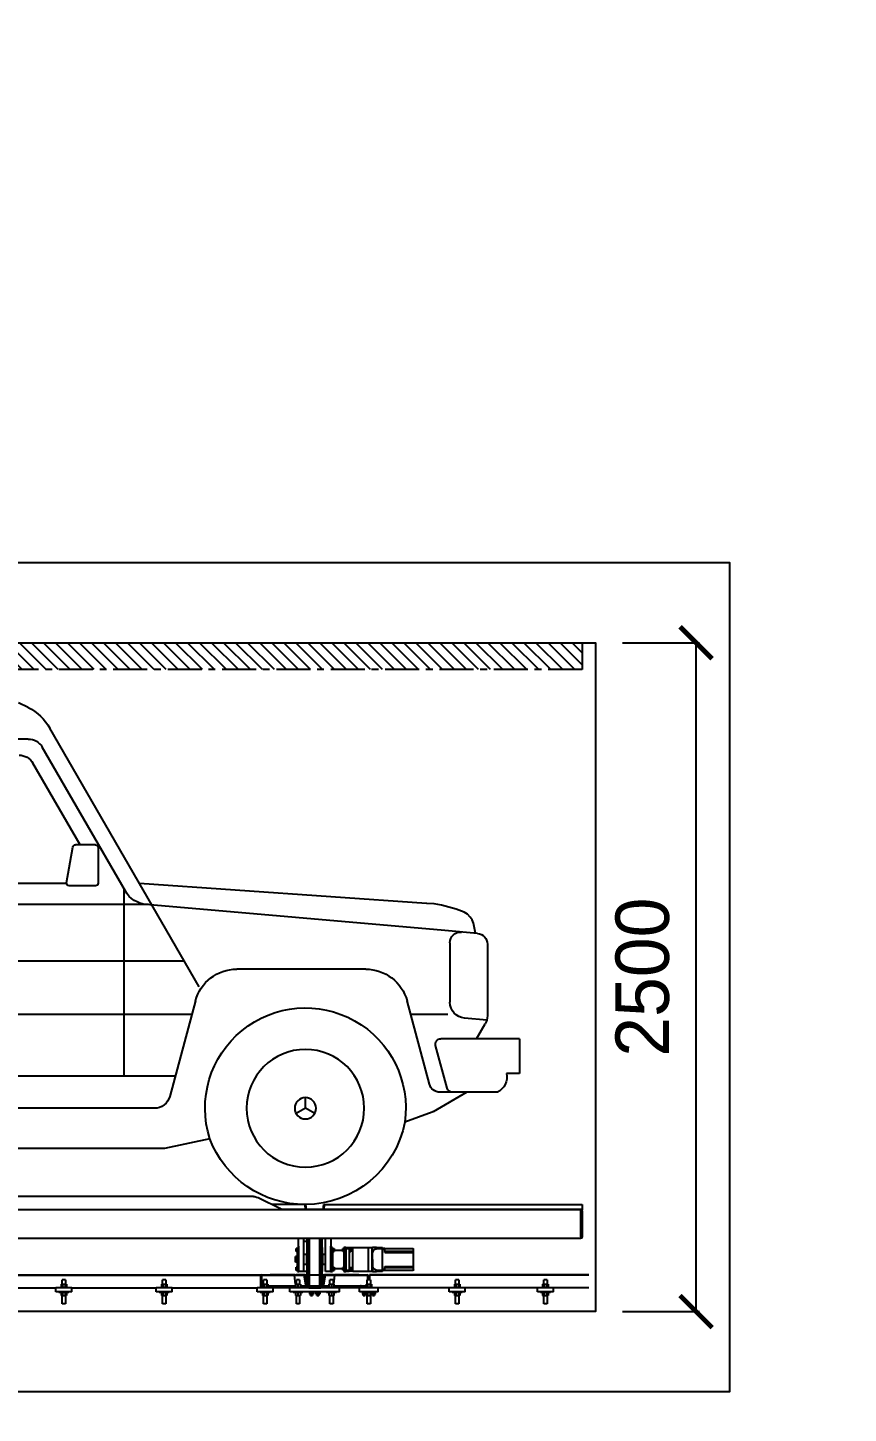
# Model space of a CAD drawing. Header units: metres. Extents: x 22161 to 254982, y -319656 to -11038.
# Drawn here: x 80158 to 80464, y -25743 to -25225 of the extents above; entities that cross this region are included whole.
import ezdxf

# ---------------------------------------------------------------- set-up
doc = ezdxf.new("R2010")
doc.units = ezdxf.units.M
doc.linetypes.add('CENTERX2', pattern=[20.32, 12.7, -2.54, 2.54, -2.54])
for name, color, linetype in [('j', 4, 'Continuous'), ('PMX25-CAR', 254, 'Continuous'), ('PMX25-HELPER', 8, 'CENTERX2')]:
    doc.layers.add(name, color=color, linetype=linetype)
for name, color, linetype, true_color in [('PMX25-LIFTS', 7, 'Continuous', 0xf64b32), ('PMX25-RAIL', 7, 'Continuous', 0xffcc5a), ('PMX25-SDP', 7, 'Continuous', 0x00b7c8)]:
    doc.layers.add(name, color=color, linetype=linetype, true_color=true_color)
doc.styles.add('ITALIC', font='italic.shx')
doc.dimstyles.new('Copy of parkolay', dxfattribs={"dimtxt": 20, "dimasz": 12, "dimexe": 1.25, "dimexo": 10, "dimgap": 10, "dimtad": 1, "dimdec": 0, "dimlfac": 10, "dimtxsty": 'Standard', "dimblk": 'ARCHTICK', "dimcen": 12, "dimclrd": 252, "dimclre": 252, "dimclrt": 42, "dimadec": 0, "dimazin": 0, "dimtfac": 1, "dimtdec": 0, "dimtmove": 0, "dimatfit": 3, "dimfxl": 1, "dimarcsym": 1})
doc.dimstyles.new('dim-a-100', dxfattribs={"dimtxt": 40, "dimasz": 1, "dimexe": 10, "dimexo": 0, "dimgap": 6, "dimtad": 0, "dimdec": 0, "dimrnd": 5, "dimzin": 0, "dimdsep": 46, "dimtxsty": 'ITALIC', "dimblk1": 'R', "dimblk2": 'R', "dimsah": 1, "dimcen": 0.01, "dimse1": 1, "dimse2": 1, "dimclrd": 1, "dimclrt": 3, "dimadec": 0, "dimazin": 0, "dimtfac": 1, "dimtdec": 0, "dimtix": 1, "dimtmove": 2, "dimatfit": 3, "dimldrblk": 'R', "dimfxl": 1, "dimtolj": 1, "dimtzin": 0, "dimarcsym": 0})

# ---------------------------------------------------------------- blocks, each defined once
blk = doc.blocks.new('R')
blk.add_line((0, 6), (0, -6))
blk.add_circle((0, 0), 2)
blk = doc.blocks.new('*D9490')
at = {"layer": 'Defpoints', "color": 0}
for p in [(22160.54, -11038.28), (254981.96, -319594.12), (254889.51, -319637.39)]:
    blk.add_point(p, dxfattribs=at)
at = {"layer": 'j', "color": 1, "lineweight": -2}
for p, q in [((254969.25, -319577.26), (254889.51, -319637.39)), ((254970.04, -319576.66), (254970.84, -319576.06)), ((254888.71, -319637.99), (254887.92, -319638.59))]:
    blk.add_line(p, q, dxfattribs=at)
for p, rotation in [((254969.25, -319577.26), 217.0216487905008), ((254889.51, -319637.39), 37.02164879050087)]:
    blk.add_blockref('R', p, dxfattribs=dict(at, rotation=rotation))
at = {"layer": 'j', "color": 3, "insert": (254929.38, -319607.33), "char_height": 40, "attachment_point": 5, "rotation": 217.0216, "style": 'ITALIC'}
blk.add_mtext('\\A1;100', dxfattribs=at)
blk = doc.blocks.new('CAR-SUV--SIDE-DECOR-PMX25')
at = {"layer": 'PMX25-CAR'}
for p, q in [((-47.89, 185.83), (-44.31, 187.54)), ((-111.79, 81.38), (-55.96, 178.08)), ((-84.23, 117.13), (-53.12, 171)), ((-47.93, 174), (161.16, 174)), ((-67.28, 134.48), (-49.66, 165)), ((-74.02, 133.48), (-74.02, 120.14)), ((-73.02, 134.48), (-65.59, 134.48)), ((-62.25, 120.32), (-64.6, 133.65)), ((-196.81, 112.5), (-89.5, 120)), ((-73.02, 119.14), (-63.24, 119.14)), ((-62.2, 120), (0.5, 120)), ((-83.58, 118.25), (-83.58, 48)), ((-212.05, 108.49), (-210.77, 109.27)), ((-210.77, 109.27), (-207.89, 110.42)), ((-207.89, 110.42), (-202.37, 111.94)), ((-203.62, 102.4), (-92.01, 112.17)), ((-202.37, 111.94), (-199.61, 112.37)), ((-199.61, 112.37), (-196.82, 112.49)), ((-92.89, 112.13), (204.48, 112.13)), ((-215.05, 101.4), (-214.34, 105.15)), ((-214.34, 105.15), (-213.83, 106.4)), ((-213.83, 106.4), (-213.11, 107.49)), ((-213.11, 107.49), (-212.05, 108.49)), ((-215.85, 101.33), (-203.62, 102.4)), ((-219.5, 97.35), (-219.5, 70.54)), ((-205.5, 97.87), (-205.5, 75.65)), ((-106.24, 91), (198.5, 91)), ((-174.04, 88), (-125.85, 88)), ((-197.85, 44.96), (-189.5, 76.14)), ((-110.39, 76.14), (-100.83, 40.45)), ((-219.28, 68.95), (-210.98, 69.67)), ((-215.5, 62), (-218.69, 67.53)), ((-204.76, 71), (-190.88, 71)), ((-109.01, 71), (101.17, 71)), ((-231.5, 62), (-202.11, 62)), ((-231.5, 62), (-231.5, 49)), ((-204.46, 43.48), (-200.17, 59.48)), ((-231.5, 49), (-226.65, 49)), ((-102.85, 48), (87.89, 48)), ((-223.24, 42), (-201.72, 42)), ((-211.83, 42), (-199.22, 34.72)), ((-151.5, 36), (-151.5, 40)), ((-198.9, 34.57), (-188.64, 30.83)), ((-154.96, 34), (-151.5, 36)), ((-151.5, 36), (-148.03, 34)), ((-95.03, 36), (77.5, 36)), ((-115.77, 24.61), (-98.82, 20.9)), ((-98.81, 20.9), (51.19, 20.9))]:
    blk.add_line(p, q, dxfattribs=at)
for radius in [22, 4]:
    blk.add_circle((-151.5, 36), radius, dxfattribs=at)
for centre, radius, start, end in [((-38.65, 168.09), 20, 117.507, 149.9996), ((-47.93, 168), 6, 89.9981, 149.999), ((-44.46, 162), 6, 89.9957, 149.9978), ((-73.02, 133.48), 1, 90, 180), ((-65.59, 133.48), 1, 9.9974, 89.9851), ((-73.02, 120.14), 1, 180, 270), ((-63.24, 120.14), 1, 270.0126, 9.9978), ((-92.89, 122.13), 10, 275.0027, 330.0013), ((-215.5, 97.35), 4, 95, 180.0002), ((-209.5, 97.87), 4, 359.9998, 95), ((-174.04, 72), 16, 89.9983, 164.9996), ((-125.85, 72), 16, 14.9999, 89.9997), ((-211.5, 75.65), 6, 275, 359.9998), ((-151.5, 36), 37.5, 342.3248, 187.916), ((-213.5, 70.54), 6, 180.0001, 210.0001), ((-202.11, 60), 2, 345.0036, 89.9862), ((-220.38, 47.72), 6.39, 168.4595, 243.4663), ((-206.39, 44), 2, 270.002, 345.0005), ((-201.72, 46), 4, 270.0045, 345.0012), ((-95.03, 42), 6, 195, 270), ((-198.22, 36.45), 2, 240.0096, 250.0103), ((-151.33, 37.99), 37.99, 190.8593, 269.7498), ((-151.33, 37.99), 37.99, 269.7498, 339.3815)]:
    blk.add_arc(centre, radius, start, end, dxfattribs=at)
blk = doc.blocks.new('*U14250')
at = {"layer": 'PMX25-HELPER'}
h = blk.add_hatch(dxfattribs=at)
h.set_pattern_fill('ANSI31', color=256)
h.set_pattern_definition([(45, (-7e-13, 9.5), (-2.245064, 2.245064), [])])
h.paths.add_polyline_path([(-250, 200), (250, 200), (250, 210), (-250, 210)])
blk.add_lwpolyline([(-250, 200), (250, 200), (250, 210), (-250, 210)], close=True, dxfattribs=at)
at = {"layer": 'PMX25-LIFTS'}
for p, q in [((-156.1, -15.5), (-156.1, -12.7)), ((-156.1, -15.5), (-155.9, -15.5)), ((-155.9, -15.5), (-155.9, -25)), ((-154.1, -25), (-154.1, -12.7)), ((-152.75, -29), (-152.75, -12.7)), ((-152.64, -12.7), (-152.64, -29.6)), ((-152.28, -12.7), (-152.28, -30)), ((-151.98, -30.5), (-151.98, -12.7)), ((-148.03, -30.5), (-148.03, -12.7)), ((-147.73, -12.7), (-147.73, -30)), ((-147.32, -12.7), (-147.32, -29.4)), ((-147.25, -29), (-147.25, -12.7)), ((-147.25, -13.78), (-145.9, -13.78)), ((-145.9, -25), (-145.9, -12.7)), ((-144.1, -25), (-144.1, -15.5)), ((-144.1, -15.5), (-143.9, -15.5)), ((-143.9, -15.5), (-143.9, -12.7)), ((-186.9, -17.46), (-186.9, -16.55)), ((-186.9, -17.98), (-186.9, -17.46)), ((-186.9, -23.02), (-186.9, -17.98)), ((-176.2, -16.47), (-186.82, -16.47)), ((-176.2, -17.43), (-186.82, -17.43)), ((-176.2, -17.9), (-186.82, -17.9)), ((-176.2, -16.47), (-175.4, -16.47)), ((-176.2, -16.72), (-176.2, -16.47)), ((-176.2, -17.9), (-176.2, -16.72)), ((-175.4, -16.72), (-176.2, -16.72)), ((-173.05, -16), (-175.4, -16)), ((-175.4, -16.53), (-175.4, -16)), ((-175.4, -16.53), (-173.05, -16.53)), ((-175.4, -24.47), (-175.4, -16.53)), ((-171.55, -20.5), (-171.55, -16)), ((-170.06, -16.01), (-171.54, -16.01)), ((-164.3, -16), (-170.05, -16)), ((-164.2, -16.1), (-164.3, -16)), ((-164.3, -25), (-164.3, -16)), ((-162.9, -16.1), (-164.2, -16.1)), ((-164.2, -24.9), (-164.2, -16.1)), ((-163.86, -16.66), (-163.9, -16.66)), ((-163.9, -17.26), (-163.9, -16.66)), ((-163.9, -17.26), (-163.86, -17.26)), ((-163.55, -16.46), (-163.86, -16.46)), ((-163.86, -16.46), (-163.86, -17.33)), ((-163.86, -17.33), (-163.86, -17.46)), ((-163.86, -17.46), (-163.55, -17.46)), ((-163.55, -16.48), (-163.55, -16.4)), ((-163.06, -16.4), (-163.55, -16.4)), ((-163.55, -16.57), (-163.55, -16.48)), ((-163.55, -16.85), (-163.55, -16.57)), ((-163.06, -16.57), (-163.55, -16.57)), ((-163.55, -17.13), (-163.55, -16.85)), ((-163.06, -17.13), (-163.55, -17.13)), ((-163.55, -17.33), (-163.55, -17.13)), ((-163.55, -17.53), (-163.55, -17.33)), ((-163.06, -17.53), (-163.55, -17.53)), ((-162.9, -16.36), (-163.06, -16.36)), ((-163.06, -16.96), (-163.06, -16.36)), ((-163.06, -17.56), (-163.06, -16.96)), ((-163.06, -17.56), (-162.9, -17.56)), ((-161.7, -16), (-162.9, -16)), ((-162.9, -16), (-162.9, -16.53)), ((-162.9, -16.53), (-161.7, -16.53)), ((-162.9, -16.53), (-162.9, -24.47)), ((-161.7, -16), (-160.9, -16)), ((-161.7, -16.53), (-161.7, -16)), ((-161.7, -16.53), (-161.7, -24.47)), ((-161.7, -23.9), (-161.7, -17.1)), ((-160.9, -16), (-160.9, -16.12)), ((-160.9, -16.12), (-160.9, -16.78)), ((-160.85, -16.46), (-160.9, -16.46)), ((-160.9, -16.78), (-160.9, -17.1)), ((-160.9, -17.1), (-160.9, -23.9)), ((-160.9, -17.46), (-160.85, -17.46)), ((-160.85, -16.4), (-160.85, -16.39)), ((-160.85, -16.39), (-160.5, -16.39)), ((-160.85, -16.58), (-160.85, -16.4)), ((-160.85, -16.4), (-160.5, -16.4)), ((-160.85, -16.76), (-160.85, -16.58)), ((-160.85, -17.05), (-160.85, -16.76)), ((-160.85, -16.76), (-160.5, -16.76)), ((-160.85, -17.33), (-160.85, -17.05)), ((-160.85, -17.33), (-160.5, -17.33)), ((-160.85, -17.43), (-160.85, -17.33)), ((-160.85, -17.53), (-160.85, -17.43)), ((-160.85, -17.53), (-160.5, -17.53)), ((-160.5, -16.4), (-160.5, -16.39)), ((-160.5, -16.76), (-160.5, -16.4)), ((-160.5, -17.33), (-160.5, -16.76)), ((-157.26, -17), (-160.5, -17)), ((-160.5, -17.53), (-160.5, -17.33)), ((-157.26, -16.39), (-157.26, -16.68)), ((-156.91, -16.39), (-157.26, -16.39)), ((-156.91, -16.68), (-157.26, -16.68)), ((-157.26, -16.68), (-157.26, -17.25)), ((-157.26, -17.25), (-157.26, -17.54)), ((-156.91, -17.25), (-157.26, -17.25)), ((-156.91, -17.54), (-157.26, -17.54)), ((-156.91, -16.39), (-156.91, -16.53)), ((-156.86, -16.46), (-156.91, -16.46)), ((-156.91, -16.53), (-156.91, -16.68)), ((-156.91, -16.68), (-156.91, -16.96)), ((-156.91, -16.96), (-156.91, -17.25)), ((-156.91, -17.25), (-156.91, -17.4)), ((-156.91, -17.4), (-156.91, -17.54)), ((-156.91, -17.46), (-156.86, -17.46)), ((-156.7, -16.36), (-156.86, -16.36)), ((-156.86, -16.96), (-156.86, -16.36)), ((-156.86, -17.56), (-156.86, -16.96)), ((-156.86, -17.56), (-156.7, -17.56)), ((-156.7, -16), (-155.9, -16)), ((-156.7, -16.12), (-156.7, -16)), ((-156.7, -16.78), (-156.7, -16.12)), ((-156.7, -17.1), (-156.7, -16.78)), ((-156.7, -17.1), (-156.7, -23.9)), ((-153, -18.6), (-154.1, -18.6)), ((-152.9, -18.7), (-153, -18.6)), ((-153, -21.1), (-153, -18.6)), ((-152.85, -16), (-152.9, -16.05)), ((-152.9, -24.95), (-152.9, -16.05)), ((-152.75, -16), (-152.85, -16)), ((-152.85, -16), (-152.85, -25)), ((-147.24, -16.82), (-147.25, -16.82)), ((-147.25, -18.12), (-147.24, -18.12)), ((-147.19, -18.21), (-147.25, -18.15)), ((-147.24, -19.85), (-147.25, -19.85)), ((-147.24, -18.12), (-147.24, -16.82)), ((-147.1, -17.07), (-147.24, -17.07)), ((-147.24, -17.87), (-147.1, -17.87)), ((-147.24, -21.15), (-147.24, -19.85)), ((-147.1, -20.1), (-147.24, -20.1)), ((-147.1, -17.07), (-147.1, -17.69)), ((-147.1, -17.69), (-147.1, -17.87)), ((-147.1, -18.42), (-147.1, -20.1)), ((-147, -18.6), (-147.1, -18.7)), ((-147.1, -20.1), (-147.1, -20.73)), ((-145.9, -18.6), (-147, -18.6)), ((-147, -18.6), (-147, -22.4)), ((-144.1, -16), (-143.6, -16)), ((-143.6, -16), (-143.6, -16.12)), ((-143.6, -16.12), (-143.6, -16.78)), ((-143.44, -16.36), (-143.6, -16.36)), ((-143.6, -16.78), (-143.6, -17.1)), ((-143.6, -23.9), (-143.6, -17.1)), ((-143.6, -17.56), (-143.44, -17.56)), ((-143.54, -19.6), (-143.6, -19.6)), ((-143.54, -19.67), (-143.54, -19.47)), ((-143.54, -19.47), (-142.85, -19.47)), ((-143.54, -19.87), (-143.54, -19.67)), ((-143.54, -20.38), (-143.54, -19.87)), ((-143.54, -19.87), (-142.85, -19.87)), ((-143.54, -20.9), (-143.54, -20.38)), ((-143.44, -16.36), (-143.44, -16.41)), ((-143.44, -16.41), (-143.44, -17.56)), ((-143.39, -16.46), (-143.44, -16.46)), ((-143.44, -17.46), (-143.39, -17.46)), ((-143.39, -16.5), (-143.39, -16.39)), ((-143.39, -16.39), (-143.04, -16.39)), ((-143.39, -16.61), (-143.39, -16.5)), ((-143.39, -16.9), (-143.39, -16.61)), ((-143.39, -16.61), (-143.04, -16.61)), ((-143.39, -17.18), (-143.39, -16.9)), ((-143.39, -17.18), (-143.04, -17.18)), ((-143.39, -17.36), (-143.39, -17.18)), ((-143.39, -17.54), (-143.39, -17.36)), ((-143.39, -17.54), (-143.04, -17.54)), ((-143.04, -16.61), (-143.04, -16.39)), ((-143.04, -17.18), (-143.04, -16.61)), ((-143.04, -17.54), (-143.04, -17.18)), ((-142.85, -19.87), (-142.85, -19.47)), ((-142.85, -20.9), (-142.85, -19.87)), ((-186.9, -23.54), (-186.9, -23.02)), ((-186.9, -24.44), (-186.9, -23.54)), ((-176.2, -23.1), (-186.82, -23.1)), ((-176.2, -23.58), (-186.82, -23.58)), ((-176.2, -24.52), (-186.82, -24.52)), ((-176.2, -24.27), (-176.2, -23.1)), ((-176.2, -24.27), (-175.4, -24.27)), ((-176.2, -24.52), (-176.2, -24.27)), ((-175.4, -24.52), (-176.2, -24.52)), ((-173.05, -24.47), (-175.4, -24.47)), ((-175.4, -25), (-175.4, -24.47)), ((-175.4, -25), (-173.05, -25)), ((-171.55, -22.63), (-171.55, -25)), ((-171.54, -24.99), (-170.06, -24.99)), ((-170.05, -25), (-164.3, -25)), ((-164.3, -25), (-164.2, -24.9)), ((-164.2, -24.9), (-162.9, -24.9)), ((-163.86, -23.74), (-163.9, -23.74)), ((-163.9, -24.21), (-163.9, -23.74)), ((-163.9, -24.34), (-163.9, -24.21)), ((-163.9, -24.34), (-163.86, -24.34)), ((-163.55, -23.54), (-163.86, -23.54)), ((-163.86, -23.54), (-163.86, -24.53)), ((-163.86, -24.53), (-163.86, -24.54)), ((-163.86, -24.54), (-163.55, -24.54)), ((-163.55, -23.73), (-163.55, -23.5)), ((-163.06, -23.5), (-163.55, -23.5)), ((-163.55, -23.96), (-163.55, -23.73)), ((-163.55, -24.22), (-163.55, -23.96)), ((-163.06, -23.96), (-163.55, -23.96)), ((-163.55, -24.49), (-163.55, -24.22)), ((-163.06, -24.49), (-163.55, -24.49)), ((-163.55, -24.53), (-163.55, -24.49)), ((-163.55, -24.57), (-163.55, -24.53)), ((-163.06, -24.57), (-163.55, -24.57)), ((-162.9, -23.44), (-163.06, -23.44)), ((-163.06, -23.85), (-163.06, -23.44)), ((-163.06, -24.64), (-163.06, -23.85)), ((-163.06, -24.64), (-162.9, -24.64)), ((-161.7, -24.47), (-162.9, -24.47)), ((-162.9, -24.47), (-162.9, -25)), ((-162.9, -25), (-161.7, -25)), ((-161.7, -25), (-161.7, -24.47)), ((-160.9, -25), (-161.7, -25)), ((-160.85, -23.54), (-160.9, -23.54)), ((-160.9, -23.9), (-160.9, -24.22)), ((-160.9, -24.22), (-160.9, -24.88)), ((-160.9, -24.54), (-160.85, -24.54)), ((-160.9, -24.88), (-160.9, -25)), ((-160.85, -23.54), (-160.85, -23.51)), ((-160.85, -23.51), (-160.5, -23.51)), ((-160.85, -23.57), (-160.85, -23.54)), ((-160.85, -23.84), (-160.85, -23.57)), ((-160.85, -23.57), (-160.5, -23.57)), ((-160.85, -24.1), (-160.85, -23.84)), ((-160.85, -24.1), (-160.5, -24.1)), ((-160.85, -24.33), (-160.85, -24.1)), ((-160.85, -24.57), (-160.85, -24.33)), ((-160.85, -24.57), (-160.5, -24.57)), ((-160.85, -24.57), (-160.5, -24.57)), ((-160.85, -24.57), (-160.85, -24.57)), ((-160.5, -23.57), (-160.5, -23.51)), ((-160.5, -24.1), (-160.5, -23.57)), ((-160.5, -24), (-157.26, -24)), ((-160.5, -24.57), (-160.5, -24.1)), ((-160.5, -24.57), (-160.5, -24.57)), ((-157.26, -23.46), (-157.26, -23.75)), ((-156.91, -23.46), (-157.26, -23.46)), ((-156.91, -23.75), (-157.26, -23.75)), ((-157.26, -23.75), (-157.26, -24.32)), ((-156.91, -24.32), (-157.26, -24.32)), ((-157.26, -24.32), (-157.26, -24.61)), ((-156.91, -24.61), (-157.26, -24.61)), ((-156.91, -23.46), (-156.91, -23.6)), ((-156.86, -23.54), (-156.91, -23.54)), ((-156.91, -23.6), (-156.91, -23.75)), ((-156.91, -23.75), (-156.91, -24.04)), ((-156.91, -24.04), (-156.91, -24.32)), ((-156.91, -24.32), (-156.91, -24.47)), ((-156.91, -24.47), (-156.91, -24.61)), ((-156.91, -24.54), (-156.86, -24.54)), ((-156.7, -23.44), (-156.86, -23.44)), ((-156.86, -24.04), (-156.86, -23.44)), ((-156.86, -24.64), (-156.86, -24.04)), ((-156.86, -24.64), (-156.7, -24.64)), ((-156.7, -24.22), (-156.7, -23.9)), ((-156.7, -24.88), (-156.7, -24.22)), ((-156.7, -25), (-156.7, -24.88)), ((-155.9, -25), (-156.7, -25)), ((-155.9, -25), (-154.1, -25)), ((-154.1, -22.4), (-153, -22.4)), ((-153, -22.4), (-153, -21.1)), ((-153, -22.4), (-152.9, -22.3)), ((-152.9, -24.95), (-152.85, -25)), ((-152.85, -25), (-152.75, -25)), ((-147.25, -21.15), (-147.24, -21.15)), ((-147.25, -22.85), (-147.19, -22.79)), ((-147.24, -22.88), (-147.25, -22.88)), ((-147.25, -24.18), (-147.24, -24.18)), ((-147.25, -24.98), (-145.9, -24.98)), ((-147.24, -20.9), (-147.1, -20.9)), ((-147.24, -24.18), (-147.24, -22.88)), ((-147.1, -23.13), (-147.24, -23.13)), ((-147.24, -23.93), (-147.1, -23.93)), ((-147.1, -20.73), (-147.1, -20.9)), ((-147.1, -20.9), (-147.1, -22.58)), ((-147.1, -22.3), (-147, -22.4)), ((-147.1, -23.13), (-147.1, -23.76)), ((-147.1, -23.76), (-147.1, -23.93)), ((-147, -22.4), (-145.9, -22.4)), ((-145.9, -25), (-144.1, -25)), ((-143.6, -25), (-144.1, -25)), ((-143.6, -21.4), (-143.54, -21.4)), ((-143.44, -23.44), (-143.6, -23.44)), ((-143.6, -23.9), (-143.6, -24.22)), ((-143.6, -24.22), (-143.6, -24.88)), ((-143.6, -24.64), (-143.44, -24.64)), ((-143.6, -24.88), (-143.6, -25)), ((-143.54, -20.9), (-142.85, -20.9)), ((-143.54, -21.21), (-143.54, -20.9)), ((-143.54, -21.53), (-143.54, -21.21)), ((-143.54, -21.53), (-142.85, -21.53)), ((-143.44, -23.44), (-143.44, -23.48)), ((-143.44, -23.48), (-143.44, -24.64)), ((-143.39, -23.54), (-143.44, -23.54)), ((-143.44, -24.54), (-143.39, -24.54)), ((-143.39, -23.57), (-143.39, -23.46)), ((-143.39, -23.46), (-143.04, -23.46)), ((-143.39, -23.68), (-143.39, -23.57)), ((-143.39, -23.97), (-143.39, -23.68)), ((-143.39, -23.68), (-143.04, -23.68)), ((-143.39, -24.26), (-143.39, -23.97)), ((-143.39, -24.26), (-143.04, -24.26)), ((-143.39, -24.43), (-143.39, -24.26)), ((-143.39, -24.61), (-143.39, -24.43)), ((-143.39, -24.61), (-143.04, -24.61)), ((-143.04, -23.68), (-143.04, -23.46)), ((-143.04, -24.26), (-143.04, -23.68)), ((-143.04, -24.61), (-143.04, -24.26)), ((-142.85, -21.53), (-142.85, -20.9)), ((-152.75, -29), (-152.64, -29.6)), ((-152.64, -29.6), (-152.28, -30)), ((-152.28, -30), (-151.98, -30)), ((-148.03, -30), (-147.73, -30)), ((-147.73, -30), (-147.32, -29.4)), ((-147.32, -29.4), (-147.25, -29))]:
    blk.add_line(p, q, dxfattribs=at)
for centre, radius, start, end in [((-186.82, -16.55), 0.08, 90, 180), ((-186.82, -17.98), 0.08, 90, 180), ((-147.4, -18.42), 0.3, 0, 45), ((-186.82, -23.02), 0.08, 180, 270), ((-186.82, -24.44), 0.08, 180, 270), ((-147.4, -22.58), 0.3, 315, 0)]:
    blk.add_arc(centre, radius, start, end, dxfattribs=at)
for centre, start_param, end_param in [((-186.82, -17.46), 1.570796, 3.141593), ((-186.82, -23.54), 3.141593, 4.712389)]:
    blk.add_ellipse(centre, major_axis=(0.08, 0), ratio=0.414214, start_param=start_param, end_param=end_param, dxfattribs=at)
for points, knots in [([(-173.05, -16), (-172.99, -16), (-172.86, -16), (-172.62, -16), (-172.38, -16), (-172.17, -16), (-171.99, -16), (-171.84, -16), (-171.69, -16), (-171.59, -16), (-171.54, -16), (-171.55, -16), (-171.55, -16)], [0, 0, 0, 0, 0.03961, 0.080622, 0.160556, 0.215083, 0.271156, 0.354556, 0.440159, 0.578513, 0.717203, 1, 1, 1, 1]), ([(-171.55, -20.5), (-171.55, -20.28), (-171.54, -19.85), (-171.55, -19.19), (-171.59, -18.54), (-171.69, -17.98), (-171.84, -17.52), (-171.99, -17.21), (-172.17, -16.97), (-172.38, -16.76), (-172.62, -16.61), (-172.86, -16.54), (-172.99, -16.54), (-173.05, -16.53)], [0, 0, 0, 0, 0.1402628, 0.2808742, 0.4207265, 0.5599507, 0.6445294, 0.7289127, 0.7842432, 0.8394853, 0.9194028, 0.9597111, 1, 1, 1, 1]), ([(-173.05, -24.47), (-172.99, -24.47), (-172.86, -24.46), (-172.62, -24.39), (-172.38, -24.24), (-172.17, -24.04), (-171.99, -23.79), (-171.84, -23.48), (-171.69, -23.02), (-171.59, -22.46), (-171.54, -21.59), (-171.55, -20.94), (-171.55, -20.5)], [0, 0, 0, 0, 0.039606, 0.080614, 0.160539, 0.21506, 0.271127, 0.354515, 0.440107, 0.578474, 0.717176, 1, 1, 1, 1]), ([(-171.55, -25), (-171.55, -24.99), (-171.55, -24.98), (-171.55, -24.88), (-171.55, -24.72), (-171.55, -24.52), (-171.55, -24.27), (-171.55, -23.98), (-171.55, -23.67), (-171.55, -23.29), (-171.55, -22.86), (-171.55, -22.38), (-171.55, -21.89), (-171.55, -21.41), (-171.55, -20.95), (-171.55, -20.5), (-171.55, -20.05), (-171.55, -19.58), (-171.55, -19.1), (-171.55, -18.62), (-171.55, -18.13), (-171.55, -17.7), (-171.55, -17.33), (-171.55, -17.02), (-171.55, -16.73), (-171.55, -16.48), (-171.55, -16.28), (-171.55, -16.12), (-171.55, -16.02), (-171.55, -16.01), (-171.55, -16)], [0, 0, 0, 0, 0.039272, 0.077478, 0.114619, 0.150692, 0.185699, 0.219639, 0.252512, 0.284318, 0.325055, 0.363895, 0.40084, 0.435889, 0.469041, 0.500296, 0.53151, 0.56462, 0.599625, 0.636525, 0.675319, 0.716008, 0.747777, 0.780613, 0.814515, 0.849482, 0.885516, 0.922616, 0.960781, 1, 1, 1, 1]), ([(-171.55, -20.5), (-171.55, -20.75), (-171.55, -21.25), (-171.55, -21.98), (-171.55, -22.42), (-171.55, -22.63)], [0, 0, 0, 0, 0.33781, 0.685417, 1, 1, 1, 1]), ([(-171.54, -20.5), (-171.54, -20.58), (-171.54, -20.73), (-171.54, -20.95), (-171.54, -21.17), (-171.54, -21.38), (-171.54, -21.68), (-171.54, -22.05), (-171.54, -22.51), (-171.54, -22.95), (-171.54, -23.35), (-171.54, -23.62), (-171.54, -23.81), (-171.54, -23.93), (-171.54, -24.04), (-171.54, -24.15), (-171.54, -24.31), (-171.54, -24.49), (-171.54, -24.69), (-171.54, -24.86), (-171.54, -24.97), (-171.54, -25), (-171.54, -24.97), (-171.54, -24.86), (-171.54, -24.69), (-171.54, -24.49), (-171.54, -24.26), (-171.54, -23.99), (-171.54, -23.74), (-171.54, -23.53), (-171.54, -23.36), (-171.54, -23.18), (-171.54, -22.97), (-171.54, -22.74), (-171.54, -22.44), (-171.54, -22.06), (-171.54, -21.59), (-171.54, -21.06), (-171.54, -20.5), (-171.54, -19.94), (-171.54, -19.42), (-171.54, -18.94), (-171.54, -18.48), (-171.54, -18.05), (-171.54, -17.65), (-171.54, -17.38), (-171.54, -17.2), (-171.54, -17.07), (-171.54, -16.96), (-171.54, -16.85), (-171.54, -16.7), (-171.54, -16.51), (-171.54, -16.31), (-171.54, -16.14), (-171.54, -16.03), (-171.54, -16.02), (-171.54, -16.01)], [0, 0, 0, 0, 0.010937, 0.021604, 0.032, 0.042127, 0.051983, 0.075432, 0.097194, 0.123578, 0.146965, 0.167352, 0.176151, 0.184903, 0.193608, 0.202266, 0.210876, 0.23219, 0.25321, 0.280771, 0.307811, 0.334329, 0.360762, 0.387752, 0.415296, 0.436326, 0.457668, 0.479323, 0.50129, 0.51093, 0.521353, 0.532558, 0.544545, 0.557314, 0.570865, 0.592653, 0.616198, 0.641502, 0.668562, 0.695558, 0.720812, 0.744324, 0.766095, 0.792404, 0.815618, 0.835734, 0.844532, 0.853283, 0.861988, 0.870645, 0.879255, 0.900569, 0.921589, 0.949151, 0.976193, 1, 1, 1, 1]), ([(-171.54, -16.01), (-171.54, -16.02), (-171.54, -16.03), (-171.54, -16.14), (-171.54, -16.31), (-171.54, -16.52), (-171.54, -16.74), (-171.54, -17.01), (-171.54, -17.26), (-171.54, -17.48), (-171.54, -17.65), (-171.54, -17.84), (-171.54, -18.06), (-171.54, -18.29), (-171.54, -18.59), (-171.54, -18.97), (-171.54, -19.44), (-171.54, -19.96), (-171.54, -20.32), (-171.54, -20.5)], [0, 0, 0, 0, 0.080437, 0.161967, 0.244592, 0.307298, 0.37062, 0.434558, 0.499111, 0.529666, 0.562255, 0.596881, 0.633541, 0.672237, 0.712968, 0.777865, 0.847336, 0.921381, 1, 1, 1, 1]), ([(-170.06, -20.5), (-170.06, -20.3), (-170.06, -19.9), (-170.06, -19.32), (-170.06, -18.79), (-170.06, -18.3), (-170.06, -17.86), (-170.06, -17.47), (-170.06, -17.14), (-170.06, -16.83), (-170.06, -16.55), (-170.06, -16.33), (-170.06, -16.2), (-170.06, -16.13), (-170.06, -16.09), (-170.06, -16.06), (-170.06, -16.03), (-170.06, -16.02), (-170.06, -16.01), (-170.06, -16.01), (-170.06, -16.01)], [0, 0, 0, 0, 0.086486, 0.169778, 0.249876, 0.32678, 0.400489, 0.471002, 0.53832, 0.602441, 0.68294, 0.75776, 0.826899, 0.854801, 0.881657, 0.907469, 0.932236, 0.955958, 0.978635, 1, 1, 1, 1]), ([(-170.06, -24.99), (-170.06, -24.99), (-170.06, -25), (-170.06, -24.96), (-170.06, -24.85), (-170.06, -24.67), (-170.06, -24.44), (-170.06, -24.25), (-170.06, -24.1), (-170.06, -24.02), (-170.06, -23.94), (-170.06, -23.85), (-170.06, -23.77), (-170.06, -23.6), (-170.06, -23.35), (-170.06, -23.02), (-170.06, -22.72), (-170.06, -22.46), (-170.06, -22.25), (-170.06, -22.1), (-170.06, -21.96), (-170.06, -21.81), (-170.06, -21.61), (-170.06, -21.43), (-170.06, -21.27), (-170.06, -21.16), (-170.06, -21.05), (-170.06, -20.94), (-170.06, -20.83), (-170.06, -20.74), (-170.06, -20.63), (-170.06, -20.55), (-170.06, -20.5)], [0, 0, 0, 0, 0.000133, 0.083364, 0.166595, 0.249826, 0.319754, 0.389683, 0.408006, 0.426329, 0.444653, 0.462976, 0.481299, 0.499622, 0.566466, 0.62475, 0.674469, 0.715623, 0.74821, 0.772227, 0.784616, 0.809143, 0.839212, 0.872578, 0.890498, 0.906451, 0.921998, 0.937544, 0.95311, 0.968702, 0.978202, 1, 1, 1, 1]), ([(-170.05, -16.01), (-170.05, -16.01), (-170.05, -16.01), (-170.05, -16.09), (-170.05, -16.22), (-170.05, -16.41), (-170.05, -16.64), (-170.05, -16.94), (-170.05, -17.29), (-170.05, -17.7), (-170.05, -18.1), (-170.05, -18.46), (-170.05, -18.77), (-170.05, -19.1), (-170.05, -19.51), (-170.05, -20.01), (-170.05, -20.58), (-170.05, -21.15), (-170.05, -21.72), (-170.05, -22.28), (-170.05, -22.77), (-170.05, -23.19), (-170.05, -23.55), (-170.05, -23.88), (-170.05, -24.07), (-170.05, -24.16)], [0, 0, 0, 0, 0.034244, 0.082572, 0.129108, 0.173852, 0.216804, 0.257964, 0.310038, 0.358928, 0.404632, 0.436826, 0.467226, 0.495833, 0.530785, 0.579831, 0.629648, 0.680236, 0.731594, 0.783723, 0.836623, 0.876816, 0.917444, 0.958505, 1, 1, 1, 1]), ([(-171.55, -25), (-171.55, -25), (-171.55, -25), (-171.59, -25), (-171.66, -25), (-171.77, -25), (-171.87, -25), (-172.01, -25), (-172.17, -25), (-172.35, -25), (-172.52, -25), (-172.71, -25), (-172.89, -25), (-173.01, -25), (-173.05, -25)], [0, 0, 0, 0, 0.263351, 0.396069, 0.528548, 0.593069, 0.65817, 0.722775, 0.788851, 0.833968, 0.880152, 0.925348, 0.972326, 1, 1, 1, 1]), ([(-170.05, -24.16), (-170.05, -24.22), (-170.05, -24.36), (-170.05, -24.56), (-170.05, -24.75), (-170.05, -24.89), (-170.05, -24.96), (-170.05, -24.99), (-170.05, -25), (-170.05, -25), (-170.05, -25)], [0, 0, 0, 0, 0.11055, 0.2613, 0.452227, 0.621832, 0.814032, 0.897285, 0.984158, 1, 1, 1, 1])]:
    blk.add_open_spline(points, degree=3, knots=knots, dxfattribs=at)
at = {"layer": 'PMX25-RAIL'}
for p, q in [((-252.5, -26.3), (-170.5, -26.3)), ((-252.5, -26.4), (-170.5, -26.4)), ((-237.45, -30.85), (-237.45, -31.1)), ((-235.05, -30.85), (-237.45, -30.85)), ((-237.29, -29.77), (-237.29, -30.85)), ((-236.77, -29.77), (-237.29, -29.77)), ((-236.85, -28.1), (-236.85, -29.77)), ((-236.85, -28.1), (-235.65, -28.1)), ((-236.77, -29.77), (-236.77, -30.85)), ((-235.73, -29.77), (-236.77, -29.77)), ((-235.73, -29.77), (-235.73, -30.85)), ((-235.21, -29.77), (-235.73, -29.77)), ((-235.65, -29.77), (-235.65, -28.1)), ((-235.21, -29.77), (-235.21, -30.85)), ((-235.05, -31.1), (-235.05, -30.85)), ((-204.45, -30.85), (-204.45, -31.1)), ((-202.05, -30.85), (-204.45, -30.85)), ((-204.29, -29.77), (-204.29, -30.85)), ((-203.77, -29.77), (-204.29, -29.77)), ((-203.85, -28.1), (-203.85, -29.77)), ((-203.85, -28.1), (-202.65, -28.1)), ((-203.77, -29.77), (-203.77, -30.85)), ((-202.73, -29.77), (-203.77, -29.77)), ((-202.73, -29.77), (-202.73, -30.85)), ((-202.21, -29.77), (-202.73, -29.77)), ((-202.65, -29.77), (-202.65, -28.1)), ((-202.21, -29.77), (-202.21, -30.85)), ((-202.05, -31.1), (-202.05, -30.85)), ((-171.45, -30.85), (-171.45, -31.1)), ((-170.25, -30.85), (-171.45, -30.85)), ((-171.29, -29.77), (-171.29, -30.85)), ((-171.29, -29.77), (-170.77, -29.77)), ((-170.85, -28.1), (-170.85, -29.77)), ((-170.85, -28.1), (-170.25, -28.1)), ((-170.77, -29.77), (-170.77, -30.85)), ((-169.73, -29.77), (-170.77, -29.77)), ((-170.5, -26.3), (-170.5, -26.4)), ((-170.5, -26.4), (-170.5, -28.1)), ((-170.25, -28.1), (-169.65, -28.1)), ((-169.05, -30.85), (-170.25, -30.85)), ((-167.11, -26.26), (-170, -26.26)), ((-170, -26.31), (-170, -26.26)), ((-170, -26.31), (-169.7, -26.36)), ((-170, -28.1), (-170, -26.31)), ((-169.73, -29.77), (-169.73, -30.85)), ((-169.21, -29.77), (-169.73, -29.77)), ((-169.7, -26.36), (-169.7, -28.1)), ((-167.11, -26.36), (-169.7, -26.36)), ((-169.65, -29.77), (-169.65, -28.1)), ((-169.21, -29.77), (-169.21, -30.85)), ((-169.21, -30.5), (-167, -30.5)), ((-167.41, -30.5), (-169.21, -30.5)), ((-169.05, -31.1), (-169.05, -30.85)), ((-167.41, -30.42), (-167.11, -30.42)), ((-167.41, -30.5), (-167.41, -30.42)), ((-167, -31.1), (-167, -30.5)), ((-167, -30.5), (-157.15, -30.5)), ((-166.71, -26.38), (-166.9, -26.37)), ((-166.71, -30.42), (-166.9, -30.41)), ((-166.9, -30.41), (-166.9, -30.42)), ((-166.88, -30.41), (-166.9, -30.42)), ((-166.51, -26.28), (-166.71, -26.38)), ((-157.59, -26.37), (-166.71, -26.38)), ((-157.15, -30.46), (-166.71, -30.42)), ((-166.51, -26.28), (-166.7, -26.27)), ((-157.38, -26.27), (-166.51, -26.28)), ((-166.51, -26.28), (-157.38, -26.27)), ((-157.38, -26.27), (-157.59, -26.37)), ((-157.13, -29.77), (-157.59, -26.37)), ((-157, -26.27), (-157.56, -26.37)), ((-157.13, -29.77), (-157.56, -26.37)), ((-154.18, -26.38), (-157.56, -26.37)), ((-157.45, -30.85), (-157.45, -31.1)), ((-155.05, -30.85), (-157.45, -30.85)), ((-157, -26.26), (-157.38, -26.33)), ((-157.38, -26.27), (-157.38, -26.27)), ((-157.38, -26.27), (-157.37, -26.34)), ((-157.15, -29.77), (-157.15, -30.85)), ((-156.25, -29.77), (-157.15, -29.77)), ((-157, -26.26), (-157, -26.27)), ((-155.66, -26.26), (-157, -26.26)), ((-157, -26.27), (-153.63, -26.28)), ((-156.85, -28.1), (-156.85, -29.77)), ((-156.85, -28.1), (-155.65, -28.1)), ((-156.25, -29.77), (-156.25, -30.85)), ((-155.35, -29.77), (-156.25, -29.77)), ((-155.66, -26.26), (-155.66, -26.28)), ((-155.65, -29.77), (-155.65, -28.1)), ((-155.35, -29.77), (-155.35, -30.85)), ((-153.47, -30.42), (-155.35, -30.44)), ((-155.35, -30.47), (-155.22, -30.44)), ((-155.35, -30.5), (-153.35, -30.5)), ((-155.05, -31.1), (-155.05, -30.85)), ((-154.92, -30.44), (-154.91, -30.5)), ((-154.11, -26.37), (-154.18, -26.38)), ((-154.08, -26.36), (-154.11, -26.37)), ((-154.08, -26.4), (-153.48, -26.3)), ((-154.08, -26.36), (-153.78, -26.31)), ((-154.07, -26.4), (-154.08, -26.36)), ((-153.42, -30.11), (-154.08, -26.4)), ((-153.49, -26.26), (-153.78, -26.31)), ((-153.78, -26.31), (-153.78, -26.35)), ((-153.49, -26.26), (-152.82, -30.05)), ((-152.83, -30), (-153.48, -26.3)), ((-146.52, -26.3), (-153.48, -26.3)), ((-153.4, -30.41), (-153.47, -30.42)), ((-153.35, -30.5), (-153.41, -30.18)), ((-153.37, -30.4), (-153.4, -30.41)), ((-153.29, -30.49), (-153.35, -30.5)), ((-153.35, -31.1), (-153.35, -30.5)), ((-153.35, -30.5), (-153.28, -30.5)), ((-153.05, -30.8), (-153.35, -31.1)), ((-153.05, -30.78), (-153.05, -30.8)), ((-153.05, -30.8), (-153.03, -30.8)), ((-147.76, -30.5), (-152.24, -30.5)), ((-151.98, -30.5), (-148.03, -30.5)), ((-146.51, -26.26), (-147.18, -30.05)), ((-146.52, -26.3), (-147.17, -30)), ((-146.97, -30.8), (-146.95, -30.8)), ((-146.95, -30.8), (-146.95, -30.78)), ((-146.95, -30.8), (-146.65, -31.1)), ((-146.72, -30.5), (-146.65, -30.5)), ((-146.65, -30.5), (-146.71, -30.49)), ((-146.59, -30.18), (-146.65, -30.5)), ((-146.65, -30.5), (-146.65, -31.1)), ((-146.65, -30.5), (-144.65, -30.5)), ((-146.6, -30.41), (-146.6, -30.42)), ((-146.53, -30.42), (-146.6, -30.41)), ((-145.93, -26.4), (-146.58, -30.11)), ((-144.65, -30.44), (-146.53, -30.42)), ((-146.52, -26.3), (-145.93, -26.4)), ((-146.22, -26.31), (-146.51, -26.26)), ((-146.37, -26.28), (-143, -26.27)), ((-146.22, -26.35), (-146.22, -26.31)), ((-146.22, -26.31), (-145.92, -26.36)), ((-145.92, -26.36), (-145.93, -26.4)), ((-145.89, -26.37), (-145.92, -26.36)), ((-145.82, -26.38), (-145.89, -26.37)), ((-142.44, -26.37), (-145.82, -26.38)), ((-145.09, -30.5), (-145.08, -30.44)), ((-144.95, -30.85), (-144.95, -31.1)), ((-142.55, -30.85), (-144.95, -30.85)), ((-144.78, -30.44), (-144.65, -30.47)), ((-144.65, -29.77), (-144.65, -30.85)), ((-143.75, -29.77), (-144.65, -29.77)), ((-144.35, -28.1), (-144.35, -29.77)), ((-144.35, -28.1), (-143.15, -28.1)), ((-144.34, -26.26), (-144.34, -26.28)), ((-144.34, -26.26), (-143, -26.26)), ((-143.75, -29.77), (-143.75, -30.85)), ((-142.85, -29.77), (-143.75, -29.77)), ((-143.15, -29.77), (-143.15, -28.1)), ((-142.62, -26.33), (-143, -26.26)), ((-143, -26.27), (-143, -26.26)), ((-143, -26.27), (-142.44, -26.37)), ((-142.87, -29.77), (-142.41, -26.37)), ((-142.87, -29.77), (-142.44, -26.37)), ((-142.85, -29.77), (-142.85, -30.85)), ((-133.29, -30.42), (-142.85, -30.46)), ((-142.85, -30.5), (-133, -30.5)), ((-142.62, -26.27), (-142.63, -26.34)), ((-142.62, -26.34), (-142.62, -26.27)), ((-142.62, -26.27), (-142.41, -26.37)), ((-142.62, -26.27), (-133.49, -26.28)), ((-142.62, -26.27), (-142.62, -26.27)), ((-142.55, -31.1), (-142.55, -30.85)), ((-133.29, -26.38), (-142.41, -26.37)), ((-133.3, -26.27), (-133.49, -26.28)), ((-133.49, -26.28), (-133.29, -26.38)), ((-133.1, -26.37), (-133.29, -26.38)), ((-133.1, -30.41), (-133.29, -30.42)), ((-133.12, -30.41), (-133.1, -30.42)), ((-133, -31.1), (-133, -30.5)), ((-133, -30.5), (-132.54, -30.5)), ((-130, -26.26), (-132.89, -26.26)), ((-130.3, -26.36), (-132.89, -26.36)), ((-132.59, -30.4), (-132.89, -30.4)), ((-132.89, -30.42), (-132.89, -30.4)), ((-132.59, -30.42), (-132.89, -30.42)), ((-132.7, -30.85), (-132.7, -31.1)), ((-130.3, -30.85), (-132.7, -30.85)), ((-132.59, -30.5), (-132.59, -30.4)), ((-132.54, -30.5), (-132.59, -30.5)), ((-132.54, -29.77), (-132.54, -30.85)), ((-132.02, -29.77), (-132.54, -29.77)), ((-132.1, -28.1), (-132.1, -29.77)), ((-132.1, -28.1), (-130.9, -28.1)), ((-132.02, -29.77), (-132.02, -30.85)), ((-130.98, -29.77), (-132.02, -29.77)), ((-130.98, -29.77), (-130.98, -30.85)), ((-130.46, -29.77), (-130.98, -29.77)), ((-130.9, -29.77), (-130.9, -28.1)), ((-130.46, -29.77), (-130.46, -30.85)), ((-130.46, -30.5), (-130.3, -30.5)), ((-130.3, -30.5), (-130.46, -30.5)), ((-130.3, -26.36), (-130, -26.31)), ((-130.3, -30.5), (-130.3, -26.36)), ((-130, -30.45), (-130.3, -30.5)), ((-130.3, -31.1), (-130.3, -30.5)), ((-130.3, -30.5), (-130, -30.5)), ((-130.3, -31.1), (-130, -30.8)), ((-130.3, -31.1), (-130.3, -30.85)), ((-130, -26.26), (-130, -26.31)), ((130, -26.3), (-130, -26.3)), ((-130, -26.31), (-130, -26.35)), ((-130, -26.35), (-129.7, -26.4)), ((-130, -26.35), (-130, -26.35)), ((-130, -30.06), (-130, -26.35)), ((-130, -30.12), (-130, -30.06)), ((-130, -30.12), (-130, -30.45)), ((-130, -30.5), (-130, -30.45)), ((-130, -30.5), (-130, -30.8)), ((-129.7, -31.1), (-130, -30.8)), ((-129.7, -26.4), (-129.7, -30.11)), ((129.7, -26.4), (-129.7, -26.4)), ((-129.7, -30.11), (-129.7, -31.1)), ((-94.95, -30.85), (-94.95, -31.1)), ((-92.55, -30.85), (-94.95, -30.85)), ((-94.79, -29.77), (-94.79, -30.85)), ((-94.27, -29.77), (-94.79, -29.77)), ((-94.35, -28.1), (-94.35, -29.77)), ((-94.35, -28.1), (-93.15, -28.1)), ((-94.27, -29.77), (-94.27, -30.85)), ((-93.23, -29.77), (-94.27, -29.77)), ((-93.23, -29.77), (-93.23, -30.85)), ((-92.71, -29.77), (-93.23, -29.77)), ((-93.15, -29.77), (-93.15, -28.1)), ((-92.71, -29.77), (-92.71, -30.85)), ((-92.55, -31.1), (-92.55, -30.85)), ((-57.45, -30.85), (-57.45, -31.1)), ((-55.05, -30.85), (-57.45, -30.85)), ((-57.29, -29.77), (-57.29, -30.85)), ((-56.77, -29.77), (-57.29, -29.77)), ((-56.85, -28.1), (-56.85, -29.77)), ((-56.85, -28.1), (-55.65, -28.1)), ((-56.77, -29.77), (-56.77, -30.85)), ((-55.73, -29.77), (-56.77, -29.77)), ((-55.73, -29.77), (-55.73, -30.85)), ((-55.21, -29.77), (-55.73, -29.77)), ((-55.65, -29.77), (-55.65, -28.1)), ((-55.21, -29.77), (-55.21, -30.85)), ((-55.05, -31.1), (-55.05, -30.85)), ((-252.5, -31.1), (-239.25, -31.1)), ((-239.25, -32.6), (-239.25, -31.1)), ((-239.25, -31.1), (-233.25, -31.1)), ((-239.25, -32.6), (-233.25, -32.6)), ((-238.1, -32.6), (-238.1, -32.9)), ((-238.1, -32.9), (-236.25, -32.9)), ((-237.29, -32.9), (-237.29, -33.98)), ((-236.77, -33.98), (-237.29, -33.98)), ((-236.85, -33.98), (-236.85, -37.1)), ((-236.77, -32.9), (-236.77, -33.98)), ((-235.73, -33.98), (-236.77, -33.98)), ((-236.25, -32.9), (-234.4, -32.9)), ((-235.73, -32.9), (-235.73, -33.98)), ((-235.21, -33.98), (-235.73, -33.98)), ((-235.65, -37.1), (-235.65, -33.98)), ((-235.21, -32.9), (-235.21, -33.98)), ((-234.4, -32.9), (-234.4, -32.6)), ((-233.25, -31.1), (-206.25, -31.1)), ((-233.25, -32.6), (-233.25, -31.1)), ((-206.25, -32.6), (-206.25, -31.1)), ((-206.25, -31.1), (-200.25, -31.1)), ((-206.25, -32.6), (-200.25, -32.6)), ((-205.1, -32.6), (-205.1, -32.9)), ((-205.1, -32.9), (-203.25, -32.9)), ((-204.29, -32.9), (-204.29, -33.98)), ((-203.77, -33.98), (-204.29, -33.98)), ((-203.85, -33.98), (-203.85, -37.1)), ((-203.77, -32.9), (-203.77, -33.98)), ((-202.73, -33.98), (-203.77, -33.98)), ((-203.25, -32.9), (-201.4, -32.9)), ((-202.73, -32.9), (-202.73, -33.98)), ((-202.21, -33.98), (-202.73, -33.98)), ((-202.65, -37.1), (-202.65, -33.98)), ((-202.21, -32.9), (-202.21, -33.98)), ((-201.4, -32.9), (-201.4, -32.6)), ((-200.25, -31.1), (-173.75, -31.1)), ((-200.25, -32.6), (-200.25, -31.1)), ((-173.75, -32.6), (-173.75, -31.1)), ((-173.75, -31.1), (-170.75, -31.1)), ((-173.75, -32.6), (-170.75, -32.6)), ((-172.8, -32.6), (-172.8, -32.76)), ((-172.1, -32.76), (-172.8, -32.76)), ((-172.65, -32.76), (-172.65, -33.44)), ((-172, -33.44), (-172.65, -33.44)), ((-172.4, -33.44), (-172.4, -34.03)), ((-171.6, -34.03), (-172.4, -34.03)), ((-172.1, -32.6), (-172.1, -32.9)), ((-172.1, -32.9), (-168.4, -32.9)), ((-172, -32.9), (-172, -33.44)), ((-171.35, -33.44), (-172, -33.44)), ((-171.6, -34.03), (-171.6, -33.44)), ((-171.35, -32.9), (-171.35, -33.44)), ((-171.29, -32.9), (-171.29, -33.98)), ((-171.29, -33.98), (-170.77, -33.98)), ((-170.85, -33.98), (-170.85, -37.1)), ((-170.77, -32.9), (-170.77, -33.98)), ((-169.73, -33.98), (-170.77, -33.98)), ((-170.75, -31.1), (-169.75, -31.1)), ((-170.75, -32.6), (-169.75, -32.6)), ((-169.75, -31.1), (-166.75, -31.1)), ((-169.75, -32.6), (-166.75, -32.6)), ((-169.73, -32.9), (-169.73, -33.98)), ((-169.21, -33.98), (-169.73, -33.98)), ((-169.65, -37.1), (-169.65, -33.98)), ((-169.21, -32.9), (-169.21, -33.98)), ((-169.15, -32.9), (-169.15, -33.44)), ((-168.5, -33.44), (-169.15, -33.44)), ((-168.9, -33.44), (-168.9, -34.03)), ((-168.83, -34.03), (-168.9, -34.03)), ((-168.1, -34.03), (-168.83, -34.03)), ((-168.5, -32.9), (-168.5, -33.44)), ((-167.85, -33.44), (-168.5, -33.44)), ((-168.4, -32.9), (-168.4, -32.6)), ((-167.7, -32.76), (-168.4, -32.76)), ((-168.1, -34.03), (-168.1, -33.44)), ((-167.85, -32.76), (-167.85, -33.44)), ((-167.7, -32.76), (-167.7, -32.6)), ((-166.75, -32.6), (-166.75, -31.1)), ((-166.75, -31.1), (-159.25, -31.1)), ((-159.25, -32.6), (-159.25, -31.1)), ((-159.25, -31.1), (-156.25, -31.1)), ((-159.25, -32.6), (-156.25, -32.6)), ((-158.1, -32.6), (-158.1, -32.9)), ((-158.1, -32.9), (-154.4, -32.9)), ((-157.15, -32.9), (-157.15, -33.98)), ((-156.25, -33.98), (-157.15, -33.98)), ((-156.85, -33.98), (-156.85, -37.1)), ((-156.25, -31.1), (-152.24, -31.1)), ((-156.25, -32.6), (-143.75, -32.6)), ((-156.25, -32.9), (-156.25, -33.98)), ((-155.35, -33.98), (-156.25, -33.98)), ((-155.65, -37.1), (-155.65, -33.98)), ((-155.35, -32.9), (-155.35, -33.98)), ((-154.4, -32.9), (-154.4, -32.6)), ((-147.76, -31.1), (-152.24, -31.1)), ((-152, -32.6), (-152, -32.76)), ((-150.4, -32.76), (-152, -32.76)), ((-151.95, -32.76), (-151.95, -33.44)), ((-151.58, -33.44), (-151.95, -33.44)), ((-151.6, -33.44), (-151.6, -34.03)), ((-150.8, -34.03), (-151.6, -34.03)), ((-151.58, -32.76), (-151.58, -33.44)), ((-151.58, -33.44), (-150.82, -33.44)), ((-150.82, -32.76), (-150.82, -33.44)), ((-150.45, -33.44), (-150.82, -33.44)), ((-150.8, -34.03), (-150.8, -33.44)), ((-150.45, -32.76), (-150.45, -33.44)), ((-150.4, -32.76), (-150.4, -32.6)), ((-149.6, -32.6), (-149.6, -32.76)), ((-149.59, -32.76), (-149.6, -32.76)), ((-148, -32.76), (-149.59, -32.76)), ((-149.55, -32.76), (-149.55, -33.44)), ((-149.18, -33.44), (-149.55, -33.44)), ((-149.2, -33.44), (-149.2, -34.03)), ((-148.4, -34.03), (-149.2, -34.03)), ((-149.18, -32.76), (-149.18, -33.44)), ((-149.18, -33.44), (-148.42, -33.44)), ((-148.42, -32.76), (-148.42, -33.44)), ((-148.05, -33.44), (-148.42, -33.44)), ((-148.4, -34.03), (-148.4, -33.44)), ((-148.05, -32.76), (-148.05, -33.44)), ((-148, -32.76), (-148, -32.6)), ((-147.76, -31.1), (-143.75, -31.1)), ((-145.6, -32.6), (-145.6, -32.9)), ((-145.6, -32.9), (-141.9, -32.9)), ((-144.65, -32.9), (-144.65, -33.98)), ((-143.75, -33.98), (-144.65, -33.98)), ((-144.35, -33.98), (-144.35, -37.1)), ((-143.75, -31.1), (-140.75, -31.1)), ((-143.75, -32.6), (-140.75, -32.6)), ((-143.75, -32.9), (-143.75, -33.98)), ((-142.85, -33.98), (-143.75, -33.98)), ((-143.15, -37.1), (-143.15, -33.98)), ((-142.85, -32.9), (-142.85, -33.98)), ((-141.9, -32.9), (-141.9, -32.6)), ((-140.75, -32.6), (-140.75, -31.1)), ((-140.75, -31.1), (-134.5, -31.1)), ((-134.5, -32.6), (-134.5, -31.1)), ((-134.5, -31.1), (-128.5, -31.1)), ((-134.5, -32.6), (-128.5, -32.6)), ((-133.35, -32.6), (-133.35, -32.9)), ((-133.35, -32.9), (-131.5, -32.9)), ((-132.54, -32.9), (-132.54, -33.98)), ((-132.02, -33.98), (-132.54, -33.98)), ((-132.1, -33.98), (-132.1, -37.1)), ((-132.02, -32.9), (-132.02, -33.98)), ((-130.98, -33.98), (-132.02, -33.98)), ((-131.5, -32.9), (-129.65, -32.9)), ((-130.98, -32.9), (-130.98, -33.98)), ((-130.46, -33.98), (-130.98, -33.98)), ((-130.9, -37.1), (-130.9, -33.98)), ((-130.46, -32.9), (-130.46, -33.98)), ((-129.65, -32.9), (-129.65, -32.6)), ((-128.5, -32.6), (-128.5, -31.1)), ((-96.75, -31.1), (-128.5, -31.1)), ((-96.75, -32.6), (-96.75, -31.1)), ((-96.75, -31.1), (-90.75, -31.1)), ((-96.75, -32.6), (-90.75, -32.6)), ((-95.6, -32.6), (-95.6, -32.9)), ((-95.6, -32.9), (-93.75, -32.9)), ((-94.79, -32.9), (-94.79, -33.98)), ((-94.27, -33.98), (-94.79, -33.98)), ((-94.35, -33.98), (-94.35, -37.1)), ((-94.27, -32.9), (-94.27, -33.98)), ((-93.23, -33.98), (-94.27, -33.98)), ((-93.75, -32.9), (-91.9, -32.9)), ((-93.23, -32.9), (-93.23, -33.98)), ((-92.71, -33.98), (-93.23, -33.98)), ((-93.15, -37.1), (-93.15, -33.98)), ((-92.71, -32.9), (-92.71, -33.98)), ((-91.9, -32.9), (-91.9, -32.6)), ((-90.75, -32.6), (-90.75, -31.1)), ((-59.25, -31.1), (-90.75, -31.1)), ((-59.25, -32.6), (-59.25, -31.1)), ((-59.25, -31.1), (-53.25, -31.1)), ((-59.25, -32.6), (-53.25, -32.6)), ((-58.1, -32.6), (-58.1, -32.9)), ((-58.1, -32.9), (-56.25, -32.9)), ((-57.29, -32.9), (-57.29, -33.98)), ((-56.77, -33.98), (-57.29, -33.98)), ((-56.85, -33.98), (-56.85, -37.1)), ((-56.77, -32.9), (-56.77, -33.98)), ((-55.73, -33.98), (-56.77, -33.98)), ((-56.25, -32.9), (-54.4, -32.9)), ((-55.73, -32.9), (-55.73, -33.98)), ((-55.21, -33.98), (-55.73, -33.98)), ((-55.65, -37.1), (-55.65, -33.98)), ((-55.21, -32.9), (-55.21, -33.98)), ((-54.4, -32.9), (-54.4, -32.6)), ((-53.25, -32.6), (-53.25, -31.1)), ((-21.75, -31.1), (-53.25, -31.1)), ((-236.85, -37.1), (-235.65, -37.1)), ((-203.85, -37.1), (-202.65, -37.1)), ((-170.85, -37.1), (-169.65, -37.1)), ((-156.85, -37.1), (-155.65, -37.1)), ((-144.35, -37.1), (-143.15, -37.1)), ((-132.1, -37.1), (-130.9, -37.1)), ((-94.35, -37.1), (-93.15, -37.1)), ((-56.85, -37.1), (-55.65, -37.1))]:
    blk.add_line(p, q, dxfattribs=at)
for centre, radius, start, end in [((-167.1, -32.81), 6.55, 86.4505, 90.042), ((-167.1, -29.64), 3.28, 86.4505, 90.042), ((-152.24, -29.9), 1.2, 190, 270), ((-152.24, -29.9), 0.6, 190, 270), ((-147.76, -29.9), 0.6, 270, 350), ((-147.76, -29.9), 1.2, 270, 350), ((-132.9, -32.81), 6.55, 89.958, 93.5495), ((-132.9, -29.64), 3.28, 89.958, 93.5495), ((-132.9, -33.68), 3.28, 89.958, 93.5495)]:
    blk.add_arc(centre, radius, start, end, dxfattribs=at)
for centre, major_axis, ratio, start_param, end_param in [((-167.11, -30.52), (0.6, 0.032), 0.154307, 1.213516, 1.562581), ((-146.04, -30.52), (0.593, -0.093), 0.05275, 2.791511, 3.140577), ((-132.89, -30.52), (0.6, -0.032), 0.154307, 1.579011, 1.928077)]:
    blk.add_ellipse(centre, major_axis=major_axis, ratio=ratio, start_param=start_param, end_param=end_param, dxfattribs=at)
at = {"layer": 'PMX25-SDP'}
for p, q in [((-250, 0), (-250, -0.03)), ((-153.46, 0), (-250, 0)), ((-153.46, 0), (-153.66, -0.03)), ((-153.15, -1.8), (-153.46, 0)), ((-146.54, 0), (-146.85, -1.8)), ((-146.34, -0.03), (-146.54, 0)), ((-146.54, 0), (-134.2, 0)), ((-129.4, 2.4), (-137, -1.4)), ((-127.16, 3), (127.16, 3)), ((-153.66, -0.03), (-250, -0.03)), ((-250, -0.03), (-250, -1.8)), ((-250, -1.8), (-153.35, -1.8)), ((-250, -1.8), (-250, -2)), ((-250, -2), (-249.4, -2)), ((-250, -2.6), (-250, -12.1)), ((-249.7, -2.42), (-249.7, -2.9)), ((-249.7, -2.9), (-249.7, -11.7)), ((-249.5, -12.1), (-249.5, -2.6)), ((-249.2, -2), (-249.4, -2)), ((-249.2, -2), (-153.35, -2)), ((-153.66, -0.03), (-153.35, -1.8)), ((-153.35, -1.8), (-153.35, -2)), ((-153.35, -2), (-146.65, -2)), ((-153.15, -1.8), (-146.85, -1.8)), ((-146.65, -1.8), (-146.34, -0.03)), ((-146.65, -1.8), (-146.65, -2)), ((-146.65, -1.8), (-137.54, -1.8)), ((-146.65, -2), (146.65, -2)), ((-146.34, -0.03), (-134.27, -0.03)), ((-137.16, -2), (137.16, -2)), ((-249.7, -11.7), (-249.7, -12.15)), ((-249.48, -12.3), (-249.62, -12.3)), ((-249.4, -12.55), (-249.4, -12.7)), ((-249.4, -12.7), (-249.2, -12.7)), ((-249.2, -12.7), (249.2, -12.7))]:
    blk.add_line(p, q, dxfattribs=at)
for centre, radius, start, end in [((-249.4, -2.6), 0.6, 90, 180), ((-249.4, -2.6), 0.3, 101.8546, 134.8005), ((-249.4, -12.1), 0.6, 180, 270), ((-249.4, -12.1), 0.3, 189.8064, 258.1454)]:
    blk.add_arc(centre, radius, start, end, dxfattribs=at)
for centre, major_axis, ratio, start_param, end_param in [((-128.36, 2.4), (1.58, 0.48), 0.227735, 0.644881, 2.215677), ((-249.2, -2.6), (0, 0.6), 0.5, 0, 1.570796), ((-135.96, -1.4), (1.58, 0.48), 0.227735, 2.215677, 3.786473), ((-249.2, -12.1), (0, 0.6), 0.5, 1.570796, 3.141593)]:
    blk.add_ellipse(centre, major_axis=major_axis, ratio=ratio, start_param=start_param, end_param=end_param, dxfattribs=at)
at = {"layer": 'PMX25-CAR', "ltscale": 100}
blk.add_blockref('CAR-SUV--SIDE-DECOR-PMX25', (4.96, 0), dxfattribs=at)
blk = doc.blocks.new('_ArchTick')
at = {"color": 0, "linetype": 'ByBlock', "const_width": 0.15}
blk.add_lwpolyline([(-0.5, -0.5), (0.5, 0.5)], dxfattribs=at)
blk = doc.blocks.new('*D14264')
at = {"color": 252, "lineweight": -2}
for p, q in [((80379.77, -25455.15), (80408.58, -25455.15)), ((80407.33, -25705.15), (80407.33, -25455.15)), ((80379.77, -25705.15), (80408.58, -25705.15))]:
    blk.add_line(p, q, dxfattribs=at)
at = {"layer": 'Defpoints', "color": 0}
for p in [(80369.77, -25455.15), (80407.33, -25455.15), (80369.77, -25705.15)]:
    blk.add_point(p, dxfattribs=at)
at = {"color": 252, "lineweight": -2, "xscale": 12, "yscale": 12, "zscale": 12}
for p, rotation in [((80407.33, -25455.15), 90), ((80407.33, -25705.15), 270)]:
    blk.add_blockref('_ArchTick', p, dxfattribs=dict(at, rotation=rotation))
at = {"color": 42, "insert": (80387.33, -25580.15), "char_height": 20, "attachment_point": 5, "rotation": 90}
blk.add_mtext('2500', dxfattribs=at)

msp = doc.modelspace()

# ---------------------------------------------------------------- linework, layer by layer
for points in [[(78778.19, -25425.15), (80419.77, -25425.15), (80419.77, -25735.15), (78808.19, -25735.15)], [(78778.19, -25455.15), (80369.77, -25455.15), (80369.77, -25705.15), (78778.19, -25705.15)]]:
    msp.add_lwpolyline(points)

# ---------------------------------------------------------------- block references
at = {"layer": 'PMX25-SDP', "xscale": -1}
msp.add_blockref('*U14250', (80114.77, -25665.15), dxfattribs=at)

# ---------------------------------------------------------------- dimensions: what is measured, and where the dimension line sits
dim = msp.add_linear_dim(base=(80407.33, -25455.15, -67890.2), p1=(80369.77, -25705.15, -67890.2), p2=(80369.77, -25455.15, -67890.2), angle=90, dimstyle='Copy of parkolay')
dim.commit()
dim.dimension.update_dxf_attribs({"geometry": '*D14264', "text_midpoint": (80387.33, -25580.15, -67890.2)})
at = {"layer": 'j', "color": 2}
dim = msp.add_linear_dim(base=(254889.51, -319637.39, 75000), p1=(254981.96, -319594.12, 75000), p2=(22160.54, -11038.28, 75000), angle=37.0216, dimstyle='dim-a-100', override={"dimfxl": 10, "dimfxlon": 1, "dimarcsym": 1}, dxfattribs=at)
dim.commit()
dim.dimension.update_dxf_attribs({"geometry": '*D9490', "text_midpoint": (254929.38, -319607.33, 75000)})

doc.saveas('drawing.dxf')
